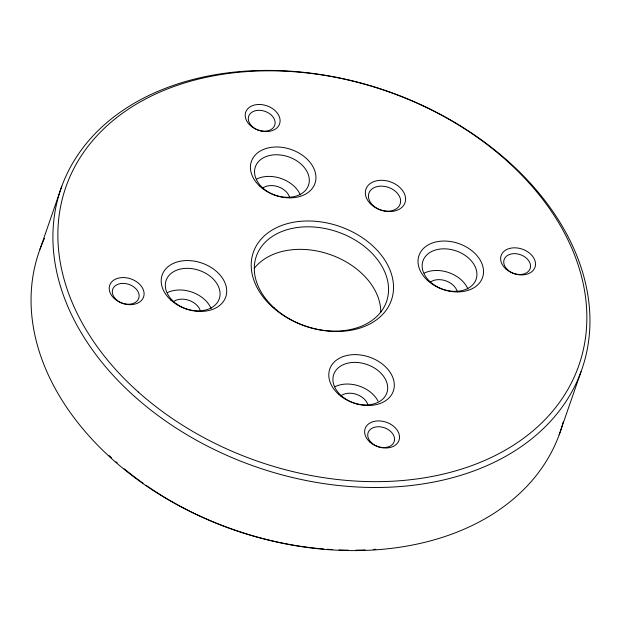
<?xml version="1.0" encoding="UTF-8"?>
<svg xmlns="http://www.w3.org/2000/svg" width="621" height="621" viewBox="0 0 621 621"><rect width="100%" height="100%" fill="white"/><g stroke="black" fill="none" stroke-linecap="round" stroke-linejoin="round"><path stroke-width="0.93" d="M39.954 249.339L61.813 186.23M559.187 434.77L581.046 371.661M254.369 268.233A68.923 49.742 19.1 0 1 330.271 254.61A68.923 49.742 19.1 0 1 380.751 312.58M174.004 301.263A15.991 11.543 19.1 0 1 200.102 310.112M262.256 188.388A15.991 11.543 19.1 0 1 278.138 186.735A15.991 11.543 19.1 0 1 289.728 197.788M430.834 281.748A15.991 11.543 19.1 0 1 446.46 281.057A15.991 11.543 19.1 0 1 457.328 291.847M340.618 396.019A15.991 11.543 19.1 0 1 356.501 394.366A15.991 11.543 19.1 0 1 368.09 405.42M563.255 421.838A275.685 198.976 19.1 0 1 232.13 529.263A275.685 198.976 19.1 0 1 44.487 238.417M375.821 549.274A271.548 195.995 19.1 0 1 373.353 549.453M365.078 549.903A271.548 195.995 19.1 0 1 355.887 550.152M348.319 550.159A271.548 195.995 19.1 0 1 339.027 549.927M332.243 549.601A271.548 195.995 19.1 0 1 327.135 549.259M323.72 548.995A271.548 195.995 19.1 0 1 146.114 485.343M143.009 483.161A271.548 195.995 19.1 0 1 124.184 468.77M117.167 462.816A271.548 195.995 19.1 0 1 116.018 461.814M111.431 457.677A271.548 195.995 19.1 0 1 109.164 455.581M167.46 292.6A28.124 20.299 19.1 0 1 211.109 308.521M256.698 179.027A28.124 20.299 19.1 0 1 300.347 194.947M424.298 273.085A28.124 20.299 19.1 0 1 467.947 289.006M335.061 386.658A28.124 20.299 19.1 0 1 378.034 401.135M373.182 205.567A16.542 11.939 19.1 0 0 400.103 204.193A16.542 11.939 19.1 0 0 380.293 186.153A16.542 11.939 19.1 0 0 373.182 205.567M371.28 204.596A20.679 14.927 19.1 0 0 404.939 202.881A20.679 14.927 19.1 0 0 380.176 180.323A20.679 14.927 19.1 0 0 371.28 204.596M274.156 307.83A68.923 49.742 19.1 0 0 386.34 302.093A68.923 49.742 19.1 0 0 303.785 226.913A68.923 49.742 19.1 0 0 274.156 307.83M272.254 306.859A73.061 52.731 19.1 0 0 391.176 300.781A73.061 52.731 19.1 0 0 303.661 221.092A73.061 52.731 19.1 0 0 272.254 306.859M134.516 396.431A275.685 198.976 19.1 0 0 581.846 369.417A275.685 198.976 19.1 0 0 247.919 70.98A275.685 198.976 19.1 0 0 134.516 396.431M138.25 391.967A271.548 195.995 19.1 0 0 578.873 365.358A271.548 195.995 19.1 0 0 249.96 71.399A271.548 195.995 19.1 0 0 138.25 391.967M252.258 126.505A13.786 9.952 19.1 0 0 274.699 125.364A13.786 9.952 19.1 0 0 258.189 110.321A13.786 9.952 19.1 0 0 252.258 126.505M250.356 125.535A17.916 12.932 19.1 0 0 279.528 124.045A17.916 12.932 19.1 0 0 258.064 104.499A17.916 12.932 19.1 0 0 250.356 125.535M114.365 298.623A17.916 12.932 19.1 0 0 143.529 297.133A17.916 12.932 19.1 0 0 122.073 277.587A17.916 12.932 19.1 0 0 114.365 298.623M116.267 299.594A13.786 9.952 19.1 0 0 138.7 298.445A13.786 9.952 19.1 0 0 122.19 283.409A13.786 9.952 19.1 0 0 116.267 299.594M371.684 442.936A13.786 9.952 19.1 0 0 394.118 441.795A13.786 9.952 19.1 0 0 377.615 426.751A13.786 9.952 19.1 0 0 371.684 442.936M369.782 441.966A17.916 12.932 19.1 0 0 398.954 440.475A17.916 12.932 19.1 0 0 377.49 420.929A17.916 12.932 19.1 0 0 369.782 441.966M505.781 268.877A17.916 12.932 19.1 0 0 534.945 267.387A17.916 12.932 19.1 0 0 513.489 247.841A17.916 12.932 19.1 0 0 505.781 268.877M507.675 269.848A13.786 9.952 19.1 0 0 530.117 268.707A13.786 9.952 19.1 0 0 513.606 253.671A13.786 9.952 19.1 0 0 507.675 269.848M170.876 300.09A33.635 24.273 19.1 0 0 225.625 297.296A33.635 24.273 19.1 0 0 185.337 260.61A33.635 24.273 19.1 0 0 170.876 300.09M173.406 301.387A28.124 20.299 19.1 0 0 219.182 299.05A28.124 20.299 19.1 0 0 185.5 268.373A28.124 20.299 19.1 0 0 173.406 301.387M260.114 186.517A33.635 24.273 19.1 0 0 314.863 183.723A33.635 24.273 19.1 0 0 274.575 147.037A33.635 24.273 19.1 0 0 260.114 186.517M262.644 187.814A28.124 20.299 19.1 0 0 308.42 185.477A28.124 20.299 19.1 0 0 274.738 154.8A28.124 20.299 19.1 0 0 262.644 187.814M427.706 280.576A33.635 24.273 19.1 0 0 482.455 277.781A33.635 24.273 19.1 0 0 442.175 241.095A33.635 24.273 19.1 0 0 427.706 280.576M430.244 281.872A28.124 20.299 19.1 0 0 476.02 279.535A28.124 20.299 19.1 0 0 442.338 248.858A28.124 20.299 19.1 0 0 430.244 281.872M341.007 395.445A28.124 20.299 19.1 0 0 386.782 393.109A28.124 20.299 19.1 0 0 353.101 362.431A28.124 20.299 19.1 0 0 341.007 395.445M338.476 394.149A33.635 24.273 19.1 0 0 393.225 391.354A33.635 24.273 19.1 0 0 352.938 354.669A33.635 24.273 19.1 0 0 338.476 394.149"/></g></svg>
